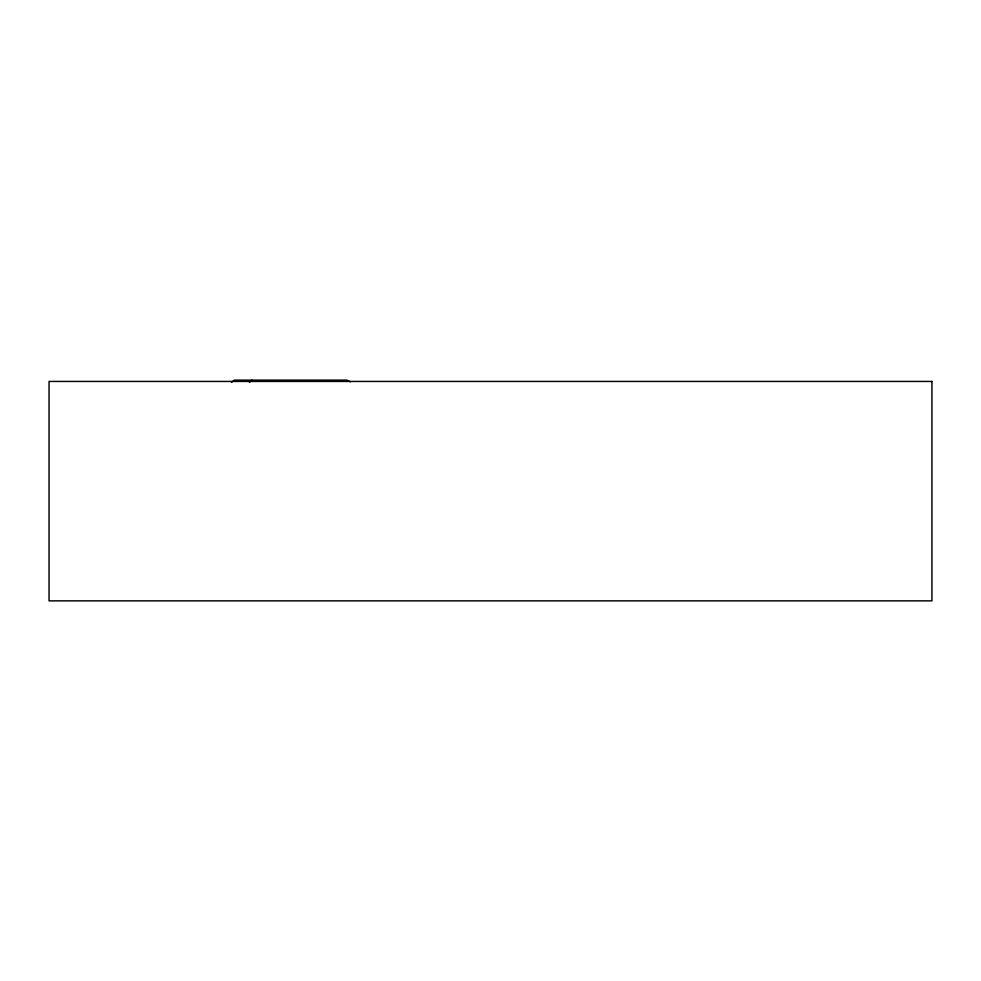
<?xml version="1.0" encoding="UTF-8"?>
<svg xmlns="http://www.w3.org/2000/svg" width="981" height="981" viewBox="0 0 981 981"><rect width="100%" height="100%" fill="white"/><g stroke="black" fill="none" stroke-linecap="round" stroke-linejoin="round"><path stroke-width="1.47" d="M231.467 382.406L234.214 380.138L346.894 380.138L350.34 381.805M249.346 382.406L252.092 380.138M931.95 381.437L49.05 381.437L49.05 600.863L931.95 600.863L931.95 381.437"/></g></svg>
